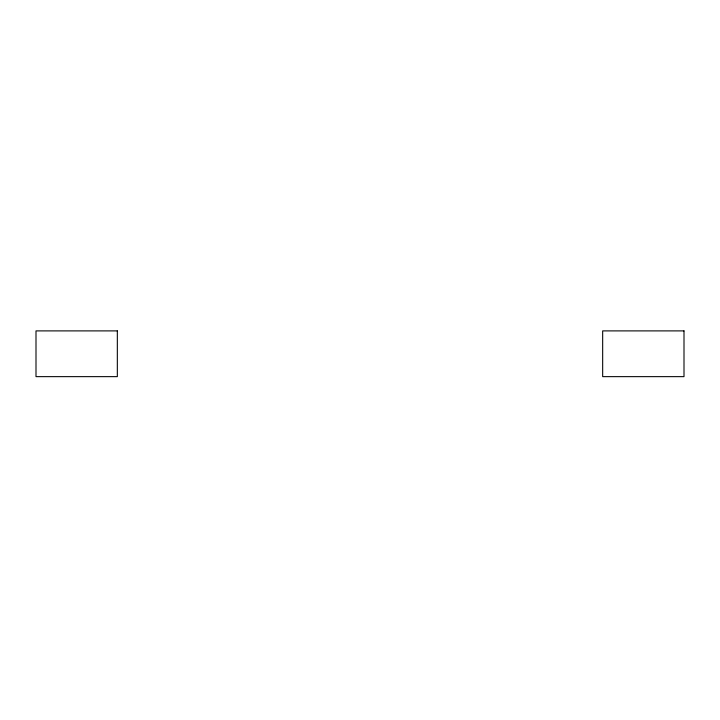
<?xml version="1.0" encoding="UTF-8"?>
<svg xmlns="http://www.w3.org/2000/svg" width="720" height="720" viewBox="0 0 720 720"><rect width="100%" height="100%" fill="white"/><g stroke="black" fill="none" stroke-linecap="round" stroke-linejoin="round"><path stroke-width="1.08" d="M117.333 330.894L36 330.894L36 376.641L117.333 376.641L117.333 330.894M684 330.894L602.667 330.894L602.667 376.641L684 376.641L684 330.894"/></g></svg>
